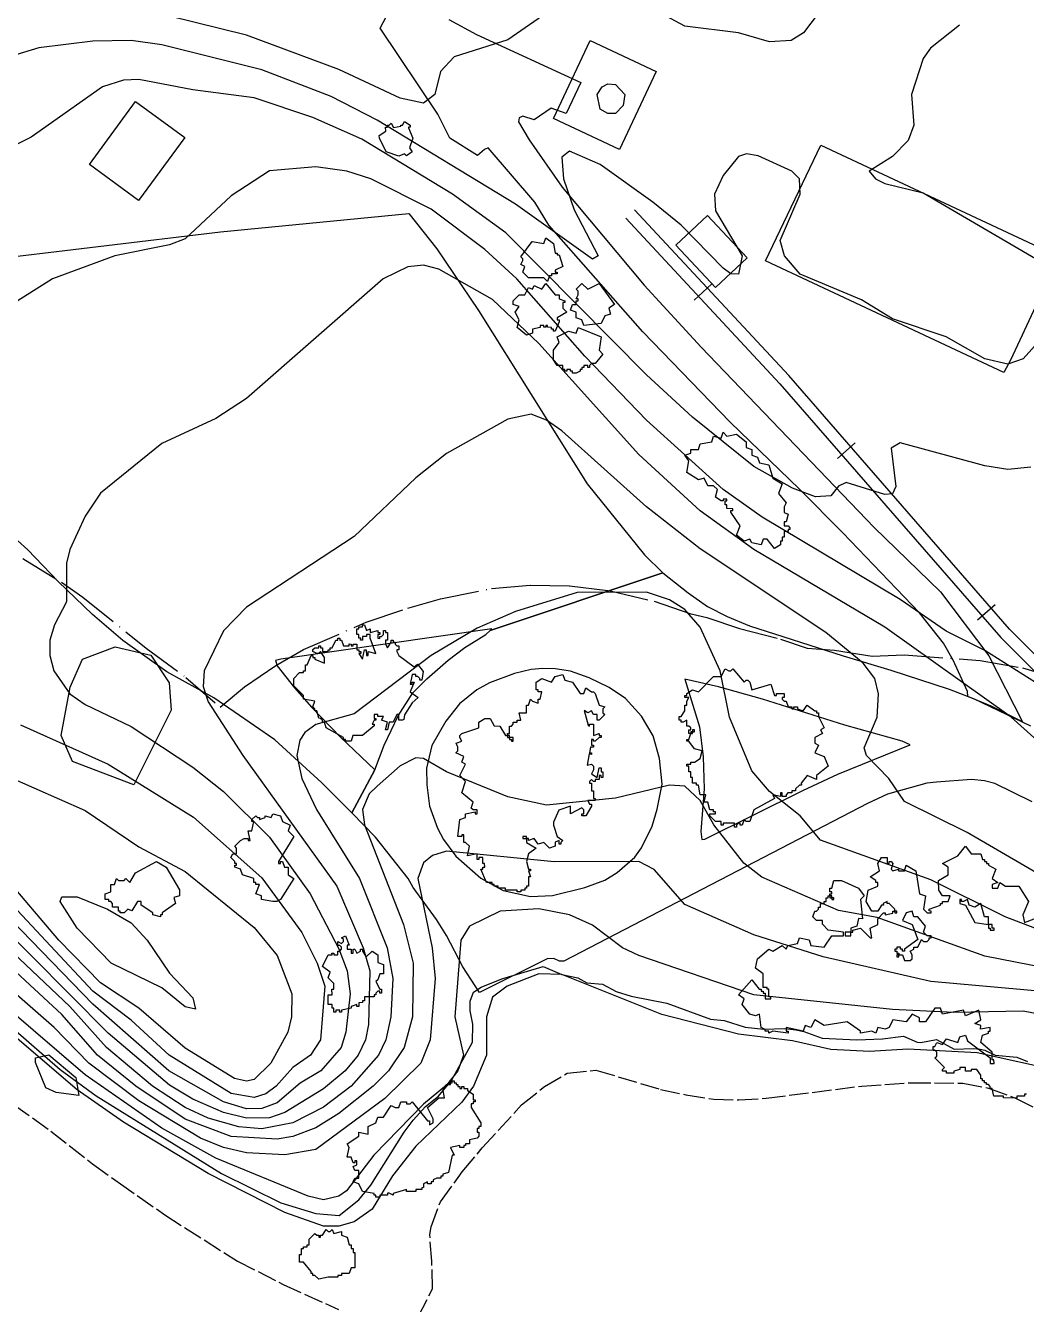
# Model space of a CAD drawing. Header units: metres. Extents: x -550 to 550, y -500 to 950.
# Drawn here: x -421.3 to -290.1, y 540 to 707.6 of the extents above; entities that cross this region are included whole.
import ezdxf

# ---------------------------------------------------------------- set-up
doc = ezdxf.new("R2010")
doc.units = ezdxf.units.M
doc.header["$LTSCALE"] = 2
doc.linetypes.add('DASHDOT', pattern=[3.556, 2.54, -0.508, 0, -0.508])
doc.linetypes.add('DASHED', pattern=[1.524, 1.27, -0.254])
for name, color, linetype in [('SITE-BLDG-EXIST', 7, 'CONTINUOUS'), ('SITE-FLOOD-LIMIT', 5, 'DASHED'), ('SITE-PARKING', 250, 'CONTINUOUS'), ('SITE-RAIL', 7, 'CONTINUOUS'), ('SITE-ROAD-GRAVEL', 32, 'CONTINUOUS'), ('SITE-ROAD-PAVED', 7, 'CONTINUOUS'), ('SITE-SETBACK-WATER', 1, 'DASHDOT'), ('SITE-TREE-CANOPY', 94, 'CONTINUOUS'), ('SITE-WATER-EDGE', 5, 'CONTINUOUS'), ('TOPO-CONTOUR-MAJOR', 8, 'CONTINUOUS'), ('TOPO-CONTOUR-MINOR', 9, 'CONTINUOUS')]:
    doc.layers.add(name, color=color, linetype=linetype)

msp = doc.modelspace()

# ---------------------------------------------------------------- linework, layer by layer
at = {"layer": 'SITE-BLDG-EXIST'}
for points in [[(-347.29, 705.67), (-338.64, 701.62), (-343.42, 691.38), (-352.08, 695.42)], [(-406.47, 684.7), (-412.9, 689.41), (-406.85, 697.68), (-400.41, 692.97)], [(-292.21, 663.77), (-293.07, 662.15), (-324.3, 676.77), (-317.03, 691.94), (-285.85, 677.37)], [(-330.84, 673.29), (-336.03, 678.82), (-331.88, 682.71), (-326.69, 677.17)]]:
    msp.add_lwpolyline(points, close=True, dxfattribs=at)
at = {"layer": 'SITE-FLOOD-LIMIT'}
for points in [[(-369.8, 538.39), (-367.95, 542.06), (-368.02, 545.67), (-368.3, 549.17), (-368.1, 550.19), (-366.9, 553.44), (-364.03, 557.37), (-361.41, 560.53), (-356.26, 566.15), (-353.28, 568.55), (-350.3, 570.29), (-346.54, 570.72), (-338.04, 568.17), (-334.74, 567.48), (-331.08, 566.89), (-327.78, 566.81), (-324.22, 567.03), (-311.69, 568.62), (-305.19, 569.06), (-298.44, 568.99), (-295.08, 568.35), (-291.52, 567.05), (-288.36, 565.44)], [(-427.79, 569.78), (-417.95, 562.72), (-412.48, 558.43), (-409.12, 556.01), (-403, 551.73), (-393.51, 545.68), (-387.5, 542.62), (-380.27, 539.35)]]:
    msp.add_lwpolyline(points, dxfattribs=at)
at = {"layer": 'SITE-PARKING'}
msp.add_lwpolyline([(-427.81, 676.73), (-395.74, 680.59), (-371.04, 682.98), (-367.39, 678.35), (-361.9, 670.29), (-347.67, 647.57), (-340.14, 638.24), (-337.75, 635.89), (-360.4, 628.34), (-360.17, 628.56), (-387.81, 624.59), (-388.51, 624.38), (-388.31, 623.7), (-386.02, 620.8), (-383.74, 618.23), (-380.01, 614.36), (-375.51, 610.09), (-378.5, 604.45), (-382.46, 608.37), (-388.6, 614.02), (-396.61, 619.5), (-402.74, 622.92), (-408.51, 627.01), (-412.51, 630.41), (-417, 634.75), (-420.97, 638.89), (-422.32, 640.11)], dxfattribs=at)
at = {"layer": 'SITE-RAIL'}
for points in [[(-342.62, 682.39), (-322.42, 660.67), (-293.48, 627.41), (-286.27, 620.2)], [(-285.19, 621.39), (-292.31, 628.5), (-321.23, 661.74), (-341.45, 683.48)], [(-333.64, 671.62), (-331.37, 673.74)], [(-314.86, 650.89), (-312.54, 652.94)], [(-296.54, 629.74), (-294.2, 631.76)]]:
    msp.add_lwpolyline(points, dxfattribs=at)
at = {"layer": 'SITE-ROAD-GRAVEL'}
msp.add_lwpolyline([(-365.79, 708.4), (-362.16, 706.47), (-348.51, 700.17), (-350.42, 696.08), (-352.39, 696.79), (-354.6, 695.28), (-356.08, 695.73), (-356.6, 695.51), (-356.69, 695.02), (-355.28, 692.64), (-350.93, 686.44), (-340.18, 673.61), (-332.74, 665.47), (-310.07, 641.85), (-301.38, 633.39), (-295.02, 625.03), (-290.62, 616.35), (-294.73, 618.4), (-297.77, 619.68), (-297.84, 620.35), (-299.7, 624.43), (-300.97, 626.67), (-304.1, 630.66), (-314.17, 641.15), (-319.83, 646.87), (-328.92, 655.62), (-340.36, 667.47), (-352.68, 681.47), (-354.53, 684.47), (-360.64, 691.58), (-361.12, 691.37), (-362.06, 690.57), (-365.68, 692.86), (-367.26, 696.02), (-374.81, 707.27), (-373.65, 709.4)], dxfattribs=at)
at = {"layer": 'SITE-ROAD-PAVED'}
msp.add_lwpolyline([(-289.34, 605.87), (-294.26, 608.28), (-295.6, 608.63), (-297.31, 608.8), (-301.89, 608.47), (-303.16, 608.3), (-308.32, 606.89), (-310.93, 605.66), (-350.72, 585), (-351.31, 585.01), (-352.04, 585.33), (-352.89, 585.3), (-361.78, 580.9), (-363.95, 584.25), (-366.1, 588.36), (-367.41, 590.45), (-370.48, 594.66), (-371.14, 595.82), (-375.42, 601.24), (-378.5, 604.45), (-375.51, 610.09), (-374.28, 613.3), (-372.43, 617.13), (-370.5, 620.14), (-368.7, 621.99), (-365.89, 624.44), (-363.69, 626.1), (-360.94, 627.81), (-360.4, 628.34), (-337.75, 635.89), (-334.45, 633.27), (-331.9, 631.49), (-329.31, 630.18), (-326.38, 628.96), (-314.13, 625), (-307.86, 623.13), (-300.25, 620.65), (-296.97, 619.39), (-289.59, 615.85)], dxfattribs=at)
for points in [[(-347.41, 622.11), (-349.87, 623), (-351.88, 623.31), (-353.47, 623.34), (-354.99, 623.21), (-357.2, 622.71), (-360.45, 621.47), (-362.14, 620.54), (-364.42, 618.74), (-366.21, 616.46), (-368.01, 613.25), (-368.73, 610.27), (-368.7, 608.09), (-368.31, 605.3), (-367.28, 602.42), (-366.51, 600.96), (-364.89, 598.77), (-361.61, 595.87), (-358.69, 594.25), (-355.11, 593.48), (-352.2, 593.58), (-347.96, 594.64), (-345.37, 595.61), (-343.76, 596.62), (-341.42, 598.64), (-340.53, 599.83), (-339.17, 602.69), (-338.48, 604.93), (-337.86, 608.18), (-338.17, 611.55), (-339.03, 614.52), (-340.53, 617.1), (-342.65, 619.41), (-344.78, 620.87)], [(-334.85, 621.94), (-332.94, 615.72), (-332.45, 611.78), (-332.34, 607.58), (-332.79, 601.97), (-332.66, 600.93), (-332.27, 600.99), (-319.42, 607.38), (-314.83, 609.49), (-305.34, 613.33), (-306.41, 613.81), (-313.91, 615.91), (-324.71, 619.32), (-330.46, 620.94)]]:
    msp.add_lwpolyline(points, close=True, dxfattribs=at)
at = {"layer": 'SITE-SETBACK-WATER'}
msp.add_lwpolyline([(-421.63, 637.78), (-416.56, 634.65), (-413.75, 632.68), (-405.45, 626.02), (-400.24, 622.18), (-395.77, 618.28), (-392.57, 620.93), (-388.46, 623.74), (-384.83, 625.83), (-376.65, 629.41), (-371.15, 631.27), (-366.9, 632.48), (-360.19, 633.84), (-355.1, 634.28), (-349.99, 634.19), (-344.65, 633.53), (-338.9, 632.18), (-334.06, 630.51), (-331.98, 630.05), (-327.69, 628.6), (-322.32, 627.21), (-318.83, 626), (-315.27, 625.74), (-310.32, 624.98), (-306.13, 625.16), (-296.19, 624.39), (-290.63, 623.43), (-288.68, 622.86)], dxfattribs=at)
at = {"layer": 'SITE-TREE-CANOPY'}
for points in [[(-372.1, 694.56), (-371.85, 694.55), (-371.6, 695.05), (-370.85, 694.56), (-370.85, 694.31), (-371.1, 694.31), (-371.1, 694.2), (-370.53, 692.84), (-370.97, 691.61), (-370.6, 691.06), (-371.35, 690.56), (-371.6, 690.81), (-372.34, 690.52), (-374.02, 691.08), (-374.9, 692.88), (-374.91, 693.22), (-374.07, 693.79), (-374.1, 694.31), (-373.85, 694.31), (-373.85, 694.56), (-373.6, 694.56), (-373.35, 694.81), (-373.07, 694.24), (-372.1, 694.42)], [(-351.85, 677.81), (-351.6, 677.81), (-351.6, 677.56), (-351.35, 677.56), (-350.85, 676.06), (-351.85, 675.56), (-351.86, 675.31), (-351.6, 675.3), (-351.6, 675.06), (-352.35, 675.06), (-352.35, 674.81), (-352.6, 674.81), (-352.85, 674.06), (-353.35, 674.56), (-355.35, 674.56), (-356.1, 675.31), (-355.85, 676.06), (-356.35, 676.31), (-356.1, 676.81), (-356.1, 677.06), (-356.35, 677.31), (-354.86, 679.31), (-353.35, 679.06), (-353.1, 679.81), (-352.1, 679.07)], [(-351.85, 672.31), (-351.35, 672.31), (-351.35, 671.81), (-350.6, 671.55), (-350.6, 671.31), (-350.85, 671.31), (-350.85, 670.57), (-350.35, 670.06), (-351.6, 669.31), (-351.6, 669.06), (-351.35, 669.06), (-351.35, 668.81), (-351.85, 667.56), (-352.1, 667.56), (-352.1, 667.81), (-352.35, 667.81), (-352.35, 668.06), (-352.86, 668.07), (-352.86, 668.31), (-353.1, 668.31), (-353.1, 668.07), (-353.35, 668.07), (-353.35, 668.31), (-353.85, 668.31), (-353.85, 668.06), (-354.85, 667.81), (-354.85, 667.31), (-355.6, 667.06), (-356.85, 668.06), (-356.6, 669.06), (-357.1, 670.06), (-356.6, 670.81), (-357.35, 671.06), (-357.35, 671.56), (-356.6, 672.31), (-355.85, 672.31), (-355.35, 673.31), (-354.85, 673.06), (-354.6, 673.56), (-353.6, 673.06), (-353.1, 673.81)], [(-344.1, 671.06), (-344.85, 670.56), (-344.6, 669.81), (-345.35, 669.56), (-345.85, 668.56), (-348.1, 668.31), (-348.35, 669.06), (-349.1, 669.31), (-349.1, 670.06), (-349.85, 670.31), (-349.6, 671.06), (-349.1, 671.06), (-349.1, 671.56), (-348.86, 671.56), (-348.85, 671.81), (-349.1, 671.81), (-348.85, 672.31), (-348.85, 672.81), (-349.1, 673.07), (-348.35, 673.81), (-347.6, 673.06), (-346.1, 673.81)], [(-345.85, 666.81), (-346.1, 665.06), (-345.6, 664.56), (-346.61, 663.31), (-347.1, 663.31), (-347.35, 663.06), (-347.35, 662.81), (-347.6, 662.81), (-347.6, 663.06), (-348.1, 663.06), (-348.1, 662.81), (-348.35, 662.81), (-348.36, 662.56), (-348.6, 662.56), (-348.6, 662.31), (-349.1, 662.06), (-349.61, 662.06), (-349.61, 662.31), (-349.85, 662.31), (-349.85, 662.55), (-350.35, 662.56), (-350.35, 662.31), (-350.6, 662.31), (-350.6, 662.56), (-350.85, 662.56), (-350.85, 663.06), (-351.61, 663.06), (-352.1, 663.81), (-352.1, 665.06), (-351.36, 666.06), (-351.6, 666.81), (-350.1, 667.56), (-349.1, 667.31), (-348.85, 668.06)], [(-329.35, 653.81), (-328.1, 654.06), (-326.85, 653.06), (-326.85, 652.31), (-326.1, 652.07), (-326.1, 651.31), (-325.35, 651.06), (-325.1, 650.31), (-323.85, 650.06), (-323.35, 648.31), (-322.1, 647.55), (-322.6, 646.31), (-321.61, 645.06), (-321.85, 644.56), (-321.85, 643.81), (-321.35, 643.56), (-321.6, 642.56), (-321.85, 642.56), (-321.86, 642.06), (-321.35, 642.06), (-321.1, 641.81), (-321.1, 641.56), (-321.35, 641.56), (-321.35, 641.31), (-321.85, 641.31), (-321.85, 640.56), (-322.1, 640.56), (-322.1, 640.06), (-322.35, 640.06), (-322.35, 639.56), (-323.1, 639.06), (-324.1, 640.31), (-324.6, 640.31), (-324.85, 639.56), (-326.1, 639.81), (-326.35, 640.31), (-327.1, 640.06), (-328.1, 640.81), (-327.6, 642.06), (-328.85, 643.82), (-328.85, 644.06), (-328.6, 644.06), (-328.6, 644.3), (-329.35, 644.31), (-329.35, 644.81), (-329.6, 644.81), (-329.6, 645.31), (-329.35, 645.31), (-329.35, 645.56), (-329.86, 645.56), (-329.86, 645.31), (-330.1, 645.31), (-330.85, 645.81), (-330.6, 646.81), (-331.1, 647.31), (-331.85, 647.31), (-332.35, 648.31), (-333.1, 648.06), (-334.6, 649.06), (-334.35, 650.56), (-334.85, 651.31), (-334.1, 651.56), (-334.1, 652.07), (-333.1, 652.06), (-332.85, 652.81), (-331.35, 653.06), (-331.1, 653.81), (-330.1, 653.56), (-329.85, 654.31)], [(-371.85, 616.56), (-372.35, 616.56), (-372.36, 617.31), (-372.6, 617.31), (-373.1, 616.31), (-373.6, 616.31), (-373.85, 615.31), (-374.1, 615.31), (-373.85, 616.31), (-374.6, 616.56), (-374.35, 617.06), (-375.1, 617.06), (-375.1, 617.31), (-375.6, 617.31), (-375.6, 616.81), (-375.35, 616.8), (-375.35, 616.56), (-375.6, 616.56), (-375.85, 616.06), (-375.6, 616.06), (-375.6, 615.82), (-377.11, 614.56), (-378.36, 614.56), (-378.6, 613.81), (-379.35, 613.81), (-379.35, 614.06), (-379.6, 614.06), (-379.6, 614.31), (-381.85, 615.56), (-382.1, 616.31), (-382.36, 616.31), (-382.36, 616.56), (-382.6, 616.81), (-382.85, 616.82), (-383.1, 617.81), (-383.35, 617.81), (-383.35, 618.06), (-383.6, 618.31), (-383.35, 619.06), (-384.85, 619.31), (-384.85, 619.81), (-386.11, 621.06), (-386.1, 622.06), (-385.35, 622.81), (-384.85, 622.81), (-384.85, 623.06), (-384.6, 623.06), (-384.6, 623.81), (-384.35, 623.81), (-383.85, 625.06), (-383.6, 625.06), (-383.6, 624.81), (-383.35, 624.81), (-383.36, 624.56), (-382.1, 624.06), (-382.11, 624.81), (-382.6, 625.56), (-382.86, 625.31), (-383.1, 625.31), (-383.6, 625.56), (-383.6, 625.82), (-383.35, 626.06), (-382.85, 626.06), (-382.85, 626.31), (-382.6, 626.31), (-382.6, 626.06), (-382.35, 626.06), (-382.35, 625.56), (-381.61, 625.56), (-381.61, 625.81), (-381.35, 625.81), (-381.35, 626.06), (-381.1, 626.06), (-380.6, 627.06), (-380.35, 627.06), (-380.35, 627.31), (-380.1, 627.31), (-380.1, 627.06), (-379.85, 627.06), (-379.6, 626.31), (-378.85, 626.31), (-378.85, 626.57), (-378.61, 626.56), (-378.6, 626.31), (-378.35, 626.31), (-378.35, 626.56), (-377.85, 626.56), (-377.86, 625.81), (-377.6, 625.81), (-377.6, 625.56), (-377.35, 625.56), (-377.35, 625.31), (-377.6, 625.31), (-377.1, 624.56), (-376.85, 625.81), (-376.61, 625.81), (-376.6, 625.06), (-376.35, 625.06), (-376.35, 625.56), (-375.35, 625.31), (-376.1, 627.31), (-376.1, 627.81), (-376.6, 627.81), (-376.6, 627.56), (-377.1, 627.56), (-377.1, 627.06), (-377.36, 627.06), (-377.35, 627.31), (-377.6, 627.31), (-377.6, 627.81), (-377.85, 627.81), (-377.85, 628.56), (-377.6, 628.55), (-377.61, 628.81), (-377.1, 628.81), (-377.1, 629.07), (-376.85, 629.07), (-376.6, 628.31), (-376.1, 628.56), (-376.1, 628.06), (-375.1, 628.31), (-375.1, 628.06), (-374.85, 628.06), (-374.85, 627.81), (-375.1, 627.81), (-375.1, 627.31), (-374.86, 627.3), (-374.85, 627.56), (-374.6, 627.56), (-374.35, 627.8), (-374.36, 628.31), (-374.1, 628.31), (-374.1, 628.06), (-373.85, 628.06), (-373.85, 627.06), (-374.1, 627.06), (-374.1, 626.56), (-373.85, 626.06), (-373.35, 626.81), (-373.35, 627.06), (-373.1, 627.06), (-373.1, 626.81), (-372.85, 626.81), (-372.85, 626.56), (-372.6, 626.31), (-372.35, 626.31), (-372.35, 625.81), (-372.6, 625.81), (-372.6, 625.56), (-372.35, 625.07), (-370.35, 623.56), (-369.9, 623.91), (-369.17, 622.95), (-369.35, 621.81), (-369.6, 621.81), (-369.6, 622.06), (-369.86, 622.31), (-370.1, 622.31), (-370.1, 622.56), (-370.6, 622.56), (-370.85, 621.31), (-370.6, 621.31), (-370.6, 621.56), (-370.36, 621.56), (-370.86, 620.31), (-369.8, 619.56), (-370.61, 618.83), (-371.6, 617.3), (-371.71, 616.66)], [(-407.06, 608.09), (-415.13, 611.14), (-416.58, 614.57), (-415.44, 620.91), (-413.82, 624.58), (-409.54, 626.2), (-404.86, 625.12), (-402.45, 621.46), (-402.2, 617.87)], [(-358.1, 614.81), (-357.85, 614.81), (-357.85, 615.81), (-357.6, 615.81), (-357.35, 616.06), (-357.35, 616.31), (-356.85, 616.31), (-356.85, 616.56), (-356.35, 616.56), (-356.6, 617.56), (-355.6, 617.56), (-355.6, 618.56), (-355.35, 618.56), (-355.1, 619.31), (-354.85, 619.06), (-354.1, 618.81), (-354.1, 619.31), (-353.85, 619.31), (-353.6, 620.31), (-354.1, 620.31), (-354.1, 620.56), (-354.35, 620.56), (-354.35, 621.56), (-353.6, 622.06), (-352.35, 621.56), (-351.85, 622.31), (-350.85, 622.56), (-350.6, 621.81), (-349.61, 621.56), (-348.6, 620.06), (-348.1, 620.06), (-347.85, 620.8), (-347.1, 620.31), (-346.85, 620.31), (-346.6, 620.06), (-346.1, 618.56), (-345.35, 618.31), (-345.6, 618.07), (-345.6, 617.56), (-345.35, 617.31), (-346.1, 616.56), (-346.35, 616.56), (-346.35, 617.31), (-346.85, 617.31), (-347.1, 617.81), (-347.6, 617.56), (-348.08, 617.85), (-347.56, 615.91), (-347.35, 615.81), (-347.35, 616.07), (-346.85, 616.06), (-346.86, 614.56), (-346.1, 614.81), (-346.1, 614.56), (-345.85, 614.56), (-345.85, 614.31), (-346.1, 614.31), (-346.6, 613.81), (-346.85, 613.81), (-346.85, 614.06), (-347.1, 614.06), (-347.1, 613.31), (-346.85, 613.31), (-346.85, 613.06), (-347.23, 613.06), (-347.35, 612.31), (-347.1, 612.31), (-347.1, 612.06), (-347.39, 612.17), (-347.65, 610.67), (-347.1, 610.81), (-346.85, 610.56), (-346.85, 610.06), (-347.1, 609.56), (-346.35, 609.06), (-346.1, 610.31), (-345.85, 610.31), (-345.85, 609.81), (-345.61, 609.81), (-345.6, 609.05), (-345.85, 609.06), (-345.85, 609.31), (-346.1, 609.31), (-346.11, 608.81), (-346.6, 608.81), (-346.6, 608.56), (-346.85, 608.56), (-347.1, 608.81), (-347.36, 608.56), (-347.35, 608.31), (-347.1, 608.31), (-347.1, 607.31), (-346.85, 607.31), (-346.85, 606.31), (-346.6, 606.31), (-346.6, 606.06), (-347.6, 606.07), (-347.35, 605.56), (-347.1, 605.56), (-347.1, 605.31), (-347.85, 604.06), (-348.35, 604.06), (-348.35, 604.31), (-348.11, 604.31), (-348.1, 604.81), (-348.35, 605.07), (-349.85, 604.31), (-349.85, 605.31), (-351.38, 604.8), (-352.1, 603.21), (-352.1, 602.81), (-351.6, 601.31), (-350.85, 600.81), (-351.1, 600.56), (-351.1, 600.31), (-351.36, 600.31), (-351.35, 600.81), (-351.85, 600.57), (-351.85, 600.06), (-352.6, 599.81), (-353.35, 600.56), (-354.1, 600.31), (-354.61, 601.06), (-355.35, 600.81), (-355.35, 601.06), (-355.6, 601.06), (-355.6, 600.56), (-354.35, 599.81), (-355.35, 599.06), (-355.6, 598.06), (-355.36, 597.05), (-355.1, 597.07), (-355.1, 596.81), (-355.36, 596.81), (-355.1, 596.06), (-355.35, 596.06), (-355.35, 594.81), (-355.6, 594.81), (-355.6, 594.56), (-355.85, 594.56), (-355.85, 594.31), (-356.35, 594.31), (-356.35, 594.06), (-356.86, 594.06), (-356.85, 594.31), (-358.35, 594.31), (-358.35, 594.56), (-359.35, 594.56), (-359.35, 594.81), (-359.85, 594.81), (-359.85, 595.06), (-360.1, 595.06), (-360.1, 595.32), (-360.85, 595.3), (-361.6, 597.06), (-361.35, 597.06), (-361.35, 597.31), (-361.1, 597.31), (-361.11, 597.81), (-361.35, 597.81), (-361.35, 598.56), (-361.86, 598.57), (-361.86, 598.31), (-362.1, 598.31), (-362.1, 599.06), (-363.35, 598.81), (-363.1, 600.06), (-363.6, 600.56), (-363.85, 600.56), (-363.85, 601.56), (-364.11, 601.56), (-364.11, 601.31), (-364.6, 601.31), (-364.36, 603.56), (-363.6, 603.81), (-363.6, 604.31), (-362.35, 604.56), (-362.35, 604.31), (-362.1, 604.31), (-362.1, 604.81), (-362.61, 604.81), (-362.85, 605.06), (-362.6, 605.81), (-364.1, 607.06), (-363.6, 608.56), (-364.35, 609.31), (-363.6, 610.82), (-364.1, 611.06), (-363.85, 611.81), (-364.86, 612.31), (-364.6, 612.56), (-364.6, 613.06), (-364.85, 613.56), (-364.1, 613.81), (-364.35, 614.31), (-364.35, 614.56), (-364.1, 614.81), (-361.85, 615.56), (-361.85, 616.31), (-361.1, 616.81), (-360.36, 616.81), (-359.85, 615.82), (-359.1, 615.81), (-358.35, 614.56), (-358.1, 614.56)], [(-334.35, 614.81), (-334.36, 615.31), (-334.1, 615.31), (-334.1, 615.56), (-334.36, 615.81), (-334.6, 615.81), (-334.6, 616.56), (-335.11, 616.32), (-335.35, 616.32), (-335.35, 616.56), (-335.6, 616.56), (-335.6, 617.06), (-335.35, 617.06), (-334.85, 617.81), (-334.85, 618.56), (-334.6, 618.56), (-334.6, 619.06), (-334.35, 619.56), (-334.86, 619.56), (-334.86, 619.81), (-334.6, 619.81), (-334.6, 620.06), (-333.85, 620.56), (-333.1, 620.31), (-331.1, 622.31), (-330.1, 622.32), (-329.6, 623.32), (-329.1, 623.06), (-328.85, 623.06), (-328.6, 623.31), (-327.1, 621.57), (-326.85, 621.81), (-326.6, 621.81), (-326.35, 621.56), (-326.1, 620.56), (-323.6, 621.31), (-323.1, 619.81), (-322.85, 619.81), (-322.85, 620.06), (-321.85, 620.06), (-321.85, 619.56), (-322.1, 619.56), (-322.1, 619.31), (-321.85, 619.06), (-321.6, 619.06), (-321.35, 618.31), (-320.86, 618.31), (-320.85, 618.06), (-320.6, 618.06), (-320.6, 618.31), (-320.1, 618.31), (-320.1, 618.06), (-319.35, 617.81), (-318.85, 618.56), (-317.85, 617.82), (-317.61, 617.82), (-317.61, 617.56), (-317.35, 617.56), (-317.35, 617.06), (-316.6, 615.56), (-317.1, 615.31), (-316.85, 614.81), (-317.85, 614.31), (-317.85, 613.56), (-317.35, 613.31), (-317.85, 612.31), (-316.6, 611.81), (-316.11, 610.56), (-317.6, 609.31), (-317.6, 608.8), (-318.85, 609.31), (-319.61, 608.31), (-319.6, 608.06), (-319.85, 608.06), (-320.35, 607.56), (-320.35, 607.31), (-320.85, 607.31), (-320.85, 607.06), (-321.36, 607.06), (-321.6, 606.81), (-321.6, 606.56), (-322.1, 606.56), (-322.1, 607.06), (-322.35, 607.07), (-322.35, 606.56), (-323.35, 606.81), (-323.11, 606.31), (-325.85, 604.81), (-326.35, 603.31), (-326.85, 603.31), (-327.1, 603.56), (-327.35, 602.81), (-327.6, 602.81), (-327.6, 603.06), (-327.85, 603.06), (-328.1, 602.81), (-328.1, 602.56), (-328.36, 602.56), (-328.35, 603.06), (-329.85, 603.06), (-329.85, 602.82), (-330.1, 602.82), (-330.1, 603.3), (-330.85, 603.31), (-331.6, 604.06), (-331.6, 604.31), (-330.85, 604.31), (-330.85, 604.56), (-331.11, 604.56), (-331.11, 604.81), (-331.6, 604.81), (-331.86, 605.81), (-332.35, 605.81), (-332.1, 606.81), (-332.85, 606.81), (-333.1, 608.06), (-333.35, 608.06), (-333.35, 608.31), (-333.85, 608.32), (-333.85, 609.06), (-334.1, 609.06), (-334.1, 609.81), (-334.35, 609.81), (-334.36, 610.56), (-334.6, 610.56), (-334.6, 610.81), (-334.1, 610.81), (-334.1, 611.06), (-333.6, 611.06), (-332.85, 611.56), (-332.6, 612.56), (-333.6, 612.81), (-334.35, 613.81), (-334.6, 613.81), (-334.6, 614.06), (-334.35, 614.06), (-334.1, 614.81)], [(-333.6, 615.06), (-333.6, 615.31), (-333.85, 615.31), (-333.85, 615.06)], [(-357.85, 614.56), (-358.1, 614.56), (-358.1, 614.31), (-357.85, 614.31)], [(-357.85, 614.06), (-357.6, 614.05), (-357.6, 613.81), (-357.35, 613.81), (-357.35, 614.31), (-357.85, 614.31)], [(-333.85, 614.81), (-333.85, 615.06), (-334.1, 615.06), (-334.1, 614.81)], [(-387.6, 603.31), (-386.6, 602.8), (-386.86, 602.06), (-386.11, 601.31), (-388.1, 598.06), (-388.1, 597.81), (-387.85, 597.81), (-387.85, 598.06), (-387.61, 598.06), (-387.35, 597.31), (-386.85, 597.31), (-386.85, 596.31), (-386.11, 595.81), (-387.85, 593.06), (-388.35, 592.81), (-388.86, 592.81), (-390.35, 593.07), (-390.35, 593.56), (-391.1, 593.81), (-390.6, 595.06), (-391.1, 595.06), (-391.1, 595.31), (-391.35, 595.31), (-391.35, 595.81), (-392.85, 596.31), (-393.1, 597.06), (-393.86, 597.31), (-393.86, 597.56), (-393.6, 597.56), (-393.6, 597.81), (-393.86, 597.81), (-393.85, 598.06), (-394.35, 598.56), (-394.1, 599.06), (-393.6, 599.07), (-393.6, 599.81), (-393.85, 600.06), (-393.1, 600.81), (-392.6, 601.06), (-392.1, 601.05), (-392.1, 600.81), (-391.85, 600.81), (-392.1, 602.06), (-391.6, 602.06), (-391.35, 603.31), (-391.6, 603.31), (-391.6, 603.56), (-391.1, 604.06), (-390.86, 603.81), (-390.6, 603.81), (-390.6, 603.56), (-389.85, 603.81), (-389.85, 604.06), (-389.1, 603.81), (-388.85, 604.31), (-387.85, 604.06)], [(-355.6, 601.32), (-356.1, 601.31), (-356.1, 601.06), (-355.6, 601.06)], [(-401.1, 594.32), (-401.1, 593.56), (-401.85, 593.32), (-401.6, 592.56), (-403.35, 591.32), (-403.35, 591.06), (-403.6, 591.06), (-403.6, 590.81), (-404.6, 591.06), (-404.6, 591.31), (-406.1, 592.31), (-406.1, 592.81), (-406.6, 592.81), (-407.35, 591.57), (-407.85, 591.81), (-408.35, 591.31), (-408.86, 591.31), (-408.86, 591.56), (-409.1, 591.56), (-409.1, 592.06), (-409.85, 592.06), (-409.85, 592.56), (-410.1, 592.82), (-410.35, 592.82), (-410.35, 593.06), (-410.85, 593.06), (-410.85, 593.81), (-410.1, 594.06), (-410.1, 595.06), (-409.6, 595.06), (-409.36, 595.81), (-409.1, 595.56), (-408.35, 595.56), (-408.11, 595.82), (-407.6, 595.31), (-406.85, 596.56), (-404.1, 598.06), (-402.85, 597.31)], [(-315.6, 593.56), (-315.86, 593.56), (-315.86, 593.31), (-315.6, 593.31)], [(-315.6, 593.06), (-315.35, 593.06), (-315.35, 593.31), (-315.6, 593.31)], [(-295.1, 590.31), (-295.1, 590.81), (-295.6, 590.81), (-296.1, 592.56), (-296.85, 592.06), (-297.6, 592.31), (-297.85, 593.06), (-298.35, 592.8), (-298.6, 592.81), (-298.6, 593.06), (-298.85, 593.06), (-298.85, 592.56), (-298.11, 592.32), (-296.85, 590.06), (-295.1, 589.81)], [(-307.35, 591.32), (-307.1, 591.32), (-307.1, 591.56), (-307.35, 591.56)], [(-306.6, 585.81), (-306.35, 585.81), (-306.1, 585.06), (-305.36, 585.06), (-305.1, 585.31), (-305.1, 585.81), (-305.35, 586.31), (-304.85, 586.56), (-304.85, 586.81), (-304.36, 586.81), (-303.86, 587.81), (-303.6, 587.56), (-303.1, 587.56), (-302.85, 587.81), (-302.85, 588.06), (-302.61, 588.06), (-302.61, 588.31), (-303.1, 588.31), (-303.6, 588.81), (-303.35, 589.56), (-304.35, 590.81), (-304.86, 590.81), (-305.1, 591.56), (-305.85, 591.31), (-306.35, 590.31), (-305.1, 589.81), (-304.35, 587.81), (-306.1, 586.56), (-306.1, 586.31), (-306.35, 586.31), (-306.35, 586.56), (-306.6, 586.56), (-306.6, 586.81), (-307.1, 586.81), (-307.1, 586.57), (-307.35, 586.57), (-307.35, 586.31), (-307.1, 586.31), (-307.1, 586.06), (-306.85, 586.06), (-306.85, 585.81)], [(-313.85, 588.81), (-313.85, 588.31), (-313.1, 588.31), (-313.1, 588.81)], [(-295.1, 589.56), (-295.1, 589.31), (-294.85, 589.31), (-294.85, 589.06), (-294.35, 589.06), (-294.35, 589.31), (-294.6, 589.31), (-294.61, 589.81), (-295.1, 589.81)], [(-378.85, 587.07), (-379.1, 587.07), (-379.1, 586.56), (-378.61, 586.56), (-378.6, 586.06), (-378.35, 586.06), (-378.35, 586.56), (-378.1, 586.56), (-377.85, 586.06), (-377.36, 586.31), (-377.36, 586.56), (-377.1, 586.56), (-377.1, 586.31), (-376.61, 585.56), (-375.85, 586.32), (-375.1, 585.81), (-375.1, 584.81), (-374.35, 584.56), (-374.35, 583.31), (-374.85, 583.31), (-375.1, 582.55), (-375.35, 582.31), (-374.86, 581.31), (-374.6, 581.31), (-374.6, 580.81), (-374.85, 580.81), (-374.85, 581.06), (-375.1, 581.06), (-375.35, 580.81), (-375.36, 580.56), (-375.6, 580.56), (-375.6, 580.31), (-376.85, 580.31), (-376.85, 579.81), (-377.1, 579.81), (-377.11, 579.57), (-377.6, 579.55), (-377.6, 579.07), (-377.85, 579.07), (-377.85, 579.31), (-378.6, 579.06), (-378.6, 578.81), (-379.85, 578.56), (-379.85, 578.31), (-380.11, 578.31), (-380.1, 578.56), (-380.6, 578.56), (-380.6, 578.31), (-380.85, 578.31), (-380.85, 578.81), (-381.1, 578.81), (-381.1, 579.31), (-381.6, 579.32), (-381.6, 580.56), (-381.1, 580.56), (-381.11, 581.31), (-380.85, 581.31), (-380.85, 582.06), (-381.6, 582.81), (-381.35, 583.56), (-382.35, 584.31), (-381.6, 585.81), (-381.1, 585.81), (-381.11, 586.06), (-380.85, 586.06), (-380.85, 585.81), (-380.35, 585.81), (-380.35, 586.31), (-380.1, 586.31), (-379.86, 586.55), (-379.85, 586.81), (-380.1, 587.06), (-380.35, 587.06), (-380.35, 587.56), (-379.85, 587.31), (-379.6, 587.56), (-379.6, 587.81), (-379.85, 588.06), (-379.35, 588.31)], [(-307.1, 585.81), (-307.1, 585.56), (-306.85, 585.56), (-306.85, 585.81)], [(-414.3, 567.39), (-417.24, 567.79), (-418.62, 568.38), (-419.98, 571.72), (-419.98, 572.32), (-418.21, 572.7), (-414.66, 569.76)], [(-365.11, 569.06), (-364.85, 569.06), (-364.85, 568.81), (-364.6, 568.81), (-364.6, 568.56), (-364.35, 568.56), (-364.36, 568.31), (-364.1, 568.31), (-364.1, 568.56), (-363.85, 568.56), (-363.85, 568.31), (-363.35, 568.31), (-363.35, 568.06), (-362.6, 567.56), (-362.6, 566.81), (-362.35, 566.81), (-362.35, 566.56), (-362.6, 566.56), (-362.6, 566.31), (-362.86, 566.31), (-362.85, 565.81), (-361.6, 563.81), (-361.6, 563.31), (-361.86, 563.31), (-361.86, 563.06), (-362.1, 563.06), (-362.1, 562.56), (-361.85, 562.56), (-361.85, 562.06), (-362.1, 561.81), (-363.1, 561.56), (-363.1, 561.06), (-363.6, 561.06), (-363.6, 560.81), (-363.85, 560.81), (-363.85, 560.56), (-364.35, 560.56), (-364.35, 560.82), (-365.6, 560.56), (-365.1, 559.56), (-365.35, 559.56), (-365.85, 557.31), (-366.6, 557.06), (-366.6, 556.81), (-366.85, 556.81), (-366.85, 556.56), (-367.36, 556.56), (-367.85, 556.31), (-367.85, 556.06), (-368.1, 556.06), (-368.1, 555.81), (-368.6, 555.82), (-368.6, 556.06), (-369.11, 555.81), (-369.1, 555.32), (-369.35, 555.3), (-369.35, 555.06), (-370.1, 555.06), (-370.1, 554.81), (-371.35, 554.81), (-371.35, 555.06), (-373.1, 554.56), (-373.1, 554.31), (-373.6, 554.57), (-373.85, 554.57), (-373.85, 554.31), (-374.85, 554.31), (-374.85, 554.06), (-375.35, 554.06), (-375.35, 554.31), (-375.6, 554.31), (-375.6, 554.56), (-377.1, 554.81), (-377.6, 555.81), (-378.35, 556.06), (-378.1, 556.56), (-377.6, 556.56), (-377.6, 557.56), (-378.1, 557.56), (-378.35, 558.06), (-377.85, 558.31), (-377.85, 558.81), (-378.1, 558.81), (-378.1, 558.57), (-378.35, 558.57), (-378.6, 559.31), (-379.1, 559.31), (-378.85, 560.56), (-379.1, 561.06), (-377.6, 562.06), (-377.6, 562.56), (-376.35, 562.31), (-376.36, 563.31), (-375.35, 563.81), (-375.1, 564.56), (-374.35, 564.56), (-373.35, 566.06), (-372.85, 565.81), (-372.35, 565.81), (-372.1, 566.57), (-371.35, 566.56), (-371.35, 566.31), (-370.85, 566.31), (-370.6, 566.56), (-368.6, 564.06), (-368.35, 564.06), (-368.35, 563.56), (-367.85, 563.81), (-367.85, 564.31), (-368.6, 565.82), (-367.1, 567.06), (-366.35, 567.06), (-366.6, 568.32), (-366.1, 568.82), (-365.6, 568.81), (-365.6, 569.06), (-365.35, 569.06), (-365.35, 569.32), (-365.1, 569.31)], [(-380.85, 549.31), (-379.85, 549.56), (-379.85, 549.06), (-379.1, 548.81), (-378.86, 547.81), (-378.6, 547.81), (-378.6, 547.31), (-378.35, 547.31), (-378.35, 546.81), (-378.11, 546.81), (-378.1, 544.81), (-378.6, 544.81), (-378.85, 544.06), (-379.85, 544.06), (-379.85, 543.81), (-380.35, 543.81), (-380.35, 543.56), (-381.6, 543.56), (-382.85, 543.31), (-383.36, 543.81), (-383.6, 543.81), (-383.6, 544.06), (-383.85, 544.06), (-383.85, 544.31), (-384.86, 545.56), (-385.35, 545.56), (-385.35, 546.56), (-385.1, 546.56), (-385.1, 547.31), (-384.85, 547.31), (-384.85, 547.56), (-384.35, 547.56), (-384.35, 547.81), (-384.1, 547.81), (-384.1, 548.56), (-383.35, 549.31), (-383.1, 549.06), (-382.85, 549.06), (-382.85, 548.81), (-382.6, 548.8), (-382.6, 549.06), (-382.35, 549.06), (-381.85, 549.8), (-381.6, 549.56), (-381.35, 549.56), (-381.1, 549.81)]]:
    msp.add_lwpolyline(points, close=True, dxfattribs=at)
msp.add_lwpolyline([(-290.1, 567.56), (-290.35, 567.57), (-290.35, 567.31), (-291.35, 567.31), (-291.35, 567.05), (-293.11, 567.06), (-293.11, 567.31), (-294.36, 567.31), (-294.6, 568.31), (-294.85, 568.31), (-294.85, 568.56), (-295.1, 568.81), (-295.35, 568.81), (-295.35, 569.06), (-295.6, 569.06), (-295.6, 569.31), (-295.86, 569.31), (-295.85, 569.56), (-296.1, 569.56), (-296.1, 570.06), (-296.6, 570.81), (-297.36, 570.81), (-297.35, 570.56), (-298.1, 570.56), (-298.1, 571.06), (-298.85, 571.06), (-298.85, 570.81), (-299.6, 570.56), (-299.6, 570.31), (-300.6, 570.32), (-300.6, 570.56), (-301.11, 570.56), (-301.11, 570.81), (-300.85, 571.06), (-302.1, 572.31), (-301.85, 572.56), (-301.85, 573.07), (-302.1, 573.31), (-302.35, 573.31), (-302.35, 573.81), (-302.11, 573.81), (-301.85, 574.31), (-301.1, 574.07), (-300.6, 574.81), (-299.1, 574.31), (-298.85, 575.06), (-298.1, 575.31), (-297.85, 574.56), (-294.85, 572.31), (-294.85, 571.56), (-294.35, 571.56), (-294.36, 572.06), (-294.6, 572.07), (-294.6, 573.06), (-296.1, 574.31), (-295.85, 575.31), (-295.1, 575.56), (-295.1, 575.81), (-294.85, 575.81), (-294.86, 576.31), (-296.11, 576.06), (-296.1, 576.56), (-296.85, 576.81), (-296.1, 577.31), (-296.35, 578.56), (-298.1, 577.81), (-298.35, 578.56), (-301.1, 578.06), (-301.35, 578.82), (-302.11, 578.81), (-303.35, 577.06), (-304.1, 577.06), (-304.1, 577.56), (-305.1, 578.06), (-305.85, 577.06), (-307.61, 577.31), (-308.11, 576.31), (-308.6, 576.06), (-309.6, 576.31), (-309.86, 575.56), (-310.35, 575.81), (-311.85, 575.56), (-311.85, 575.82), (-313.6, 577.06), (-316.6, 576.56), (-317.85, 577.31), (-318.35, 576.31), (-319.1, 576.56), (-319.36, 575.81), (-321.6, 576.31), (-321.6, 575.81), (-321.35, 575.81), (-321.35, 575.56), (-323.35, 575.81), (-323.85, 575.56), (-323.85, 575.81), (-324.35, 575.81), (-324.35, 576.05), (-324.85, 576.31), (-325.1, 578.06), (-325.6, 577.81), (-326.35, 578.06), (-327.36, 579.31), (-327.1, 580.06), (-327.85, 580.56), (-326.1, 582.56), (-325.11, 581.31), (-324.85, 581.31), (-324.85, 581.06), (-324.6, 581.06), (-324.6, 580.81), (-324.36, 580.8), (-324.35, 580.06), (-323.6, 580.06), (-323.6, 580.31), (-323.85, 580.31), (-323.85, 581.32), (-324.1, 581.3), (-324.1, 581.56), (-324.6, 581.56), (-324.6, 583.31), (-325.6, 584.07), (-325.35, 585.31), (-323.86, 586.56), (-323.35, 586.31), (-322.1, 587.06), (-321.6, 586.56), (-321.36, 587.06), (-320.1, 587.31), (-319.85, 588.06), (-318.6, 587.8), (-318.35, 587.06), (-316.6, 586.81), (-315.6, 588.31), (-314.1, 588.31), (-314.1, 588.81), (-316.1, 589.06), (-316.85, 589.82), (-316.85, 590.31), (-317.6, 590.31), (-318.1, 590.81), (-317.85, 591.56), (-317.6, 591.56), (-317.35, 591.81), (-317.35, 592.06), (-317.1, 592.06), (-317.1, 592.56), (-316.6, 592.56), (-316.6, 592.81), (-316.35, 592.81), (-316.35, 593.31), (-316.1, 593.31), (-316.1, 593.56), (-315.86, 593.56), (-315.85, 593.81), (-315.6, 593.81), (-315.6, 594.06), (-315.85, 594.06), (-315.85, 594.56), (-315.6, 594.56), (-315.35, 595.56), (-314.35, 595.56), (-312.1, 594.56), (-311.35, 593.56), (-311.85, 593.06), (-311.6, 590.56), (-312.1, 590.57), (-312.35, 589.56), (-313.1, 589.31), (-313.1, 588.81), (-312.85, 588.81), (-312.85, 589.06), (-311.85, 589.31), (-310.6, 588.06), (-310.35, 588.06), (-310.6, 589.31), (-309.6, 589.81), (-309.6, 590.56), (-308.85, 591.31), (-308.6, 591.31), (-308.6, 591.06), (-307.6, 591.3), (-307.6, 591.56), (-307.35, 591.56), (-307.35, 591.8), (-308.1, 592.56), (-308.35, 592.56), (-308.35, 592.81), (-308.86, 592.56), (-308.85, 592.31), (-309.1, 592.31), (-309.6, 591.56), (-310.35, 591.56), (-311.1, 592.81), (-310.85, 594.31), (-309.6, 594.81), (-309.6, 595.31), (-309.85, 595.31), (-309.86, 595.56), (-310.6, 596.06), (-309.36, 596.81), (-309.6, 597.81), (-309.1, 598.56), (-308.35, 598.56), (-308.35, 597.81), (-308.1, 597.81), (-308.1, 598.06), (-307.85, 598.06), (-307.61, 597.81), (-307.85, 597.06), (-307.6, 596.81), (-306.86, 597.07), (-306.86, 596.81), (-306.1, 596.81), (-305.85, 597.56), (-304.6, 596.81), (-304.1, 593.81), (-303.35, 593.56), (-303.6, 591.81), (-303.1, 591.31), (-302.6, 591.31), (-302.6, 591.56), (-302.85, 591.57), (-302.85, 591.81), (-301.35, 592.31), (-301.35, 592.56), (-301.1, 592.56), (-301.1, 592.81), (-300.35, 592.81), (-300.11, 593.56), (-301.1, 593.56), (-301.6, 594.31), (-301.61, 595.56), (-300.35, 596.31), (-300.35, 597.31), (-301.1, 597.81), (-299.1, 598.81), (-298.1, 600.06), (-297.35, 599.05), (-296.1, 599.06), (-295.85, 598.31), (-295.6, 598.31), (-295.6, 598.06), (-295.35, 598.06), (-295.35, 597.81), (-295.1, 597.81), (-295.1, 597.56), (-294.1, 597.06), (-294.6, 595.81), (-293.85, 595.31), (-294.6, 595.06), (-294.61, 594.56), (-293.85, 594.56), (-293.6, 595.31), (-292.85, 594.81), (-291.1, 594.81), (-289.85, 592.82), (-290.6, 591.06), (-290.35, 590.06), (-289.1, 590.56)], dxfattribs=at)
at = {"layer": 'SITE-WATER-EDGE'}
msp.add_lwpolyline([(-422.88, 576.17), (-416.73, 570.81), (-412, 567.32), (-395.6, 557.15), (-387.8, 553.31), (-383.22, 551.92), (-380.16, 551.66), (-377.6, 553.7), (-376.04, 555.63), (-371.64, 562.59), (-370.45, 564.15), (-368.85, 565.95), (-367.16, 567.28), (-365.45, 569.36), (-362.69, 574.36), (-362.67, 576.73), (-362.98, 578.47), (-363.02, 579.75), (-362.55, 580.91), (-361.55, 581.58), (-358.84, 582.69), (-353.42, 584.3), (-351.01, 583.26), (-348.91, 582.8), (-347.7, 582.15), (-345.66, 581.96), (-343.88, 581.02), (-341.92, 580.4), (-337.21, 579.48), (-331.52, 577.38), (-329.7, 577.23), (-326.95, 576.35), (-324.52, 576.09), (-321.78, 576.15), (-320.32, 575.98), (-319.27, 575.77), (-316.86, 574.91), (-312.34, 574.66), (-308.95, 574.8), (-306.2, 575.16), (-304.43, 574.39), (-303.96, 574.32), (-301.89, 574.71), (-299.56, 573.45), (-297.07, 573.56), (-296.17, 573.45), (-295.57, 573.31), (-294.22, 572.65), (-291.36, 572.42), (-289.98, 571.86)], dxfattribs=at)
at = {"layer": 'TOPO-CONTOUR-MAJOR'}
for points in [[(-289.53, 649.72), (-292.55, 649.44), (-295.58, 649.93), (-306.66, 652.94), (-307.84, 652.25), (-307.21, 647.21), (-307.67, 646.23), (-308.68, 646.17), (-313.71, 647.71), (-314.72, 647.27), (-315.73, 645.98), (-317.74, 645.87), (-320.77, 646.97), (-325.81, 649.84), (-333.87, 656.3), (-339.91, 661.83), (-358.31, 680.46), (-365.31, 685.5), (-377.19, 692.73), (-383.62, 695.58), (-391.3, 698.17), (-399.36, 699.18), (-406.41, 700.56), (-408.43, 700.48), (-411.18, 699.61), (-420.52, 692.99), (-431.61, 687.55)], [(-287.52, 584.06), (-295.58, 585.66), (-309.68, 590.7), (-314.72, 591.64), (-324.8, 596.02), (-327.16, 597.84), (-331.05, 602.88), (-332.86, 606.07), (-334.87, 607.94), (-336.89, 608.08), (-343.94, 606.36), (-353.01, 605.45), (-358.05, 606.55), (-366.11, 609.8), (-369.13, 611.56), (-370.14, 611.65), (-372.16, 610.61), (-375.2, 607.91), (-376.22, 606.91), (-377.09, 604.89), (-376.83, 602.88), (-371.74, 589.78), (-370.46, 584.74), (-370.58, 577.69), (-371.67, 573.66), (-373.7, 570.63), (-375.73, 568.62), (-380.22, 565.03), (-383.24, 563.15), (-386.26, 561.99), (-388.28, 561.67), (-394.32, 562.02), (-400.37, 564.28), (-406.81, 568.62), (-411.85, 572.65), (-416.49, 577.98), (-430.34, 590.79)], [(-423.54, 609.21), (-413.47, 604.72), (-406.41, 599.99), (-400.37, 596.74), (-391.3, 589.42), (-388.3, 585.75), (-386.37, 580.71), (-386.4, 577.69), (-386.88, 575.67), (-389.13, 571.64), (-391.3, 569.49), (-392.31, 569.26), (-393.88, 569.63), (-400.37, 573.58), (-406.41, 578.85), (-411.45, 582.13), (-416.89, 587.76), (-422.54, 594.4)]]:
    msp.add_lwpolyline(points, dxfattribs=at)
at = {"layer": 'TOPO-CONTOUR-MINOR'}
for points in [[(-314.78, 712.71), (-319.34, 706.66), (-320.92, 705.65), (-323.79, 705.5), (-327.82, 706.66), (-334.87, 707.55), (-340.92, 710.77)], [(-352.4, 709.68), (-358.05, 705.73), (-365.1, 703.53), (-366.89, 701.62), (-367.65, 698.6), (-369.13, 697.47), (-372.16, 698.12), (-380.22, 701.84), (-392.31, 706.35), (-402.38, 708.84)], [(-298.89, 707.67), (-302.67, 704.65), (-303.64, 703.3), (-305.16, 698.6), (-304.88, 694.57), (-305.59, 692.55), (-307.67, 690.44), (-310.72, 688.52), (-309.87, 687.52), (-308.68, 686.91), (-303.64, 685.71), (-286.1, 675.43)], [(-287.52, 667.3), (-290.54, 663.92), (-292.55, 663.23), (-295.58, 663.92), (-300.62, 666.83), (-307.67, 669.2), (-311.7, 671.68), (-319.76, 675.04), (-321.83, 677.44), (-322.38, 679.46), (-319.78, 685.5), (-319.86, 687.52), (-320.86, 688.52), (-325.25, 690.54), (-326.81, 690.79), (-327.82, 690.46), (-329.84, 687.96), (-330.99, 685.5), (-330.84, 683.34), (-327.35, 677.44), (-327.82, 675.02), (-328.83, 675.09), (-329.84, 675.82), (-335.35, 681.47), (-339.05, 684.49), (-345.96, 689.4), (-349.99, 691.15), (-351, 690.37), (-350.76, 687.52), (-349.39, 683.49), (-346.23, 677.44), (-346.97, 676.99), (-357.04, 684.22), (-375.18, 695.24), (-381.22, 698.31), (-390.29, 701.8), (-403.39, 705.09), (-407.42, 705.67), (-412.46, 705.56), (-419.51, 704.68), (-423.54, 703.48)], [(-288.11, 621.01), (-295.58, 625.7), (-300.62, 628.23), (-306.66, 632.38), (-324.72, 643.18), (-329.84, 646.8), (-339.91, 655.92), (-347.97, 664.29), (-356.88, 674.42), (-361.07, 678.28), (-368.13, 683.55), (-376.04, 687.52), (-379.15, 688.52), (-383.24, 689.09), (-389.29, 688.6), (-394.32, 685.31), (-400.37, 679.66), (-402.38, 678.9), (-409.58, 677.44), (-417.75, 674.42), (-426.57, 668.86)], [(-288.73, 613.96), (-292.1, 616.98), (-308.68, 628.77), (-325.81, 638.97), (-332.86, 644.02), (-340.92, 651.38), (-354.02, 665.95), (-360.06, 671.73), (-367.12, 675.67), (-369.13, 676.21), (-371.15, 676), (-374.39, 674.42), (-392.31, 658.76), (-396.34, 656.11), (-403.39, 652.86), (-411.45, 646.33), (-413.47, 643.32), (-415.48, 638.93), (-415.9, 637.14), (-415.88, 632.1), (-417.47, 629.07), (-418.07, 627.06), (-418.09, 625.04), (-417.58, 623.03), (-415.46, 620.01), (-413.47, 618.63), (-407.42, 615.73), (-399.36, 610.41), (-395.33, 607.21), (-389.29, 601.23), (-383.96, 593.81), (-380.22, 586.61), (-379.11, 583.73), (-378.72, 580.71), (-379.28, 575.67), (-379.9, 573.66), (-382.59, 570.63), (-385.26, 569.01), (-388.28, 566.44), (-390.29, 565.67), (-392.31, 565.64), (-395.33, 566.57), (-402.49, 570.63), (-412.46, 579.35), (-424.52, 591.79)], [(-281.47, 592.28), (-297.86, 601.87), (-306.07, 605.9), (-308.13, 608.92), (-311.06, 611.95), (-311.35, 612.95), (-309.67, 616.98), (-309.5, 620.01), (-309.97, 622.02), (-311.52, 624.04), (-316.4, 628.07), (-332.86, 639.02), (-339.91, 644.56), (-351, 654.49), (-353.01, 655.91), (-355.03, 656.67), (-358.05, 656.02), (-366.11, 651.51), (-370.14, 648.36), (-378.2, 640.64), (-392.31, 631.38), (-395.33, 628.29), (-397.88, 623.03), (-398, 621.01), (-397.33, 619), (-392.79, 611.95), (-380.47, 594.82), (-377.03, 586.75), (-376.15, 583.73), (-376.34, 576.68), (-376.73, 574.66), (-377.7, 572.65), (-379.37, 570.63), (-382.23, 568.25), (-387.27, 565.15), (-389.29, 564.45), (-392.31, 564.4), (-395.33, 565.16), (-399.36, 566.89), (-402.38, 568.74), (-410.45, 575.57), (-425.56, 590.77)], [(-287.52, 588.77), (-292.89, 590.79), (-302.63, 595.64), (-317.08, 600.86), (-319.76, 604.06), (-323.79, 607.23), (-326.1, 609.93), (-329.01, 616.98), (-330.22, 623.03), (-332.86, 628.76), (-334.87, 631.09), (-336.89, 632.35), (-339.91, 633.35), (-348.98, 633.32), (-357.04, 630.83), (-362.08, 628.64), (-368.13, 625.05), (-378.2, 617.4), (-383.24, 616.03), (-384.68, 614.97), (-385.34, 613.96), (-385.7, 611.95), (-385.06, 608.92), (-383.13, 604.89), (-377.51, 595.82), (-373.89, 586.75), (-373.13, 582.72), (-373.4, 577.69), (-374.04, 574.66), (-375.01, 572.65), (-378.6, 568.62), (-382.23, 565.87), (-386.26, 563.81), (-390.29, 563.03), (-393.32, 563.29), (-397.35, 564.4), (-400.37, 565.8), (-404.62, 568.62), (-410.67, 573.66), (-415.48, 579.07), (-427.89, 590.79)], [(-421.91, 615.98), (-410.45, 610.83), (-399.24, 603.88), (-390.29, 595.92), (-385.06, 588.77), (-383.05, 584.74), (-382.04, 581.72), (-382.63, 574.66), (-383.93, 572.65), (-386.26, 571.05), (-388.43, 568.62), (-389.76, 567.61), (-391.3, 567.12), (-394.32, 567.64), (-402.43, 572.65), (-407.42, 577.25), (-412.46, 581.08), (-423.54, 592.94)], [(-287.52, 580.99), (-302.63, 582.34), (-316.74, 585.54), (-325.81, 588.43), (-334.87, 592.44), (-338.9, 596.99), (-340.92, 598.07), (-352, 598), (-366.11, 599.41), (-367.94, 598.85), (-369.13, 597.9), (-369.88, 595.82), (-368, 586.75), (-367.61, 582.72), (-368.23, 574.66), (-369.47, 571.64), (-374.17, 566.99), (-383.24, 560.29), (-387.27, 559.6), (-392.31, 559.89), (-395.33, 560.58), (-398.35, 561.81), (-406.41, 566.69), (-412.96, 571.64), (-417.5, 576.31), (-428.35, 585.75)], [(-286.7, 577.69), (-290.54, 578.42), (-299.61, 578.27), (-307.67, 578.67), (-325.81, 580.6), (-340.92, 585.75), (-343.03, 586.75), (-346.97, 589.69), (-349.99, 591.08), (-354.02, 591.85), (-359.06, 591.56), (-363.09, 589.59), (-364.22, 587.76), (-365, 577.69), (-363.89, 572.65), (-364.63, 570.63), (-366.11, 568.72), (-369.13, 566.25), (-375.63, 559.55), (-379.21, 554.87), (-380.22, 554.17), (-382.23, 553.71), (-384.25, 554.21), (-396.34, 559.16), (-403.39, 563.11), (-413.47, 570.11), (-433.62, 587.38)], [(-285.5, 570.51), (-296.58, 572.98), (-305.65, 573.46), (-310.69, 573.13), (-315.73, 573.4), (-320.77, 574.55), (-327.82, 575.44), (-337.9, 577.98), (-351, 583.24), (-354.02, 583.35), (-358.16, 581.72), (-360.06, 580.27), (-360.87, 577.69), (-360.84, 572.65), (-362.55, 568.62), (-364.1, 566.53), (-370.14, 560.75), (-373.16, 556.84), (-375.85, 552.5), (-378.2, 550.82), (-380.22, 550.24), (-382.23, 550.26), (-387.27, 552.07), (-397.35, 557.18), (-408.43, 563.89), (-414.48, 568.12), (-424.5, 576.68)]]:
    msp.add_lwpolyline(points, dxfattribs=at)
for points in [[(-345.7, 699.61), (-344.95, 700), (-343.94, 699.91), (-342.74, 698.6), (-342.94, 697.13), (-343.94, 696.09), (-344.95, 696.1), (-345.96, 696.65), (-346.35, 698.6)], [(-416.72, 592.8), (-416.49, 593.44), (-414.48, 593.41), (-410.52, 591.79), (-407.42, 590.03), (-405.34, 587.76), (-402.38, 583.4), (-399.36, 580.18), (-399.01, 578.69), (-400.37, 579.02), (-403.39, 581.51), (-410.06, 584.74), (-414.48, 589.32)]]:
    msp.add_lwpolyline(points, close=True, dxfattribs=at)

doc.saveas('drawing.dxf')
